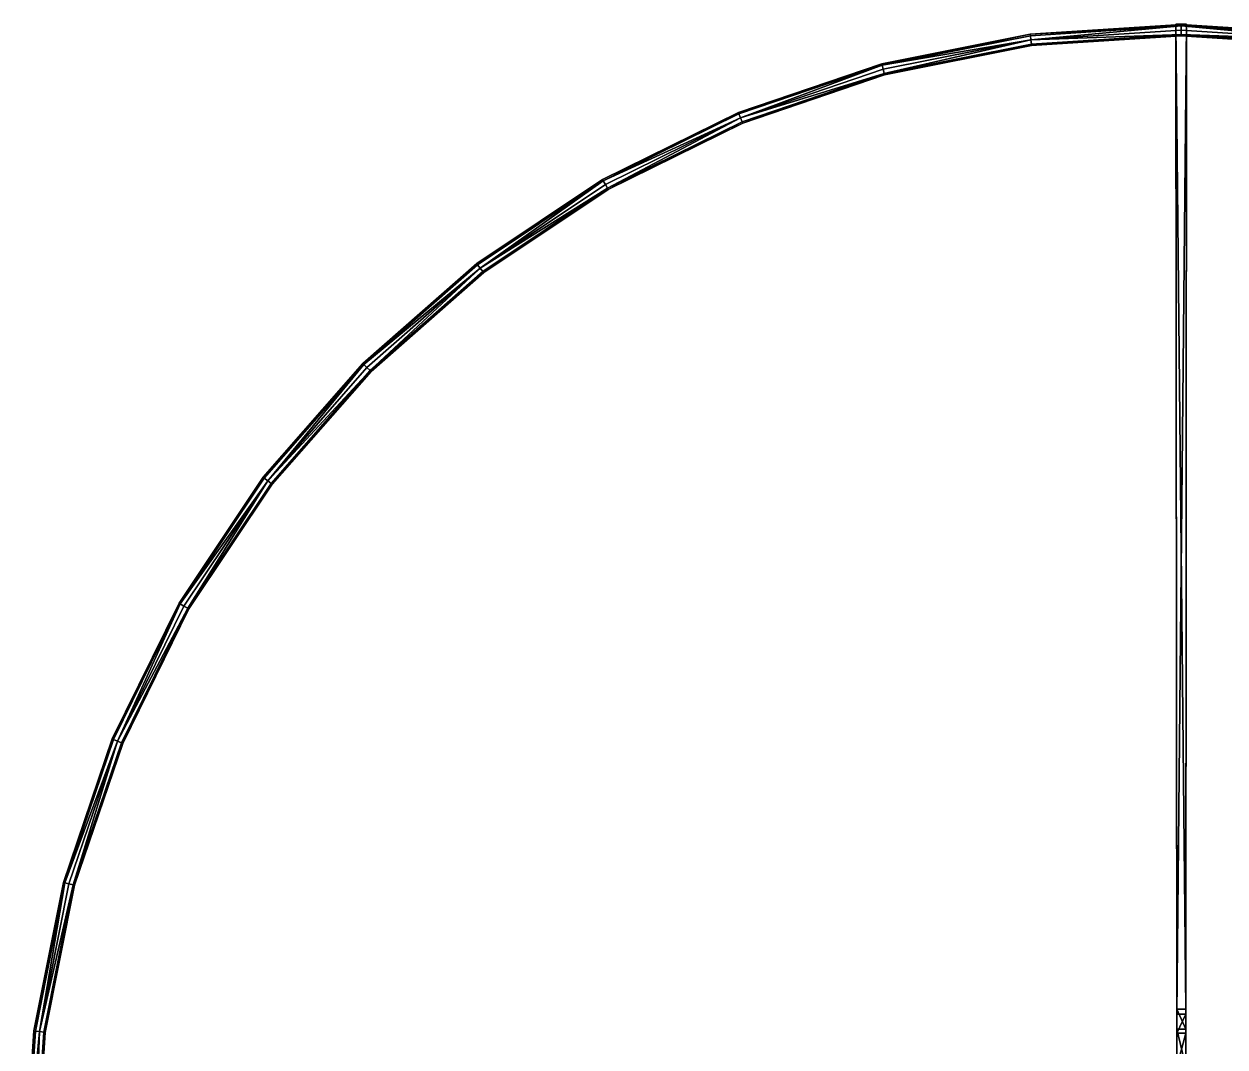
# Model space of a CAD drawing. Extents: x -21.1 to 21.1, y -21.1 to 21.1.
# Drawn here: x -21.12 to 0.8, y 2.45 to 21.12 of the extents above; entities that cross this region are included whole.
import ezdxf

# ---------------------------------------------------------------- set-up
doc = ezdxf.new("R2010")
doc.units = 0
doc.layers.add('LAMP', color=191, linetype='CONTINUOUS')
doc.layers.add('SHADE', color=31, linetype='CONTINUOUS')

msp = doc.modelspace()

# ---------------------------------------------------------------- meshes
at = {"layer": 'LAMP', "color": 191}
mesh = msp.add_polyface(dxfattribs=at)
corners = [(-1.19541, 1.794805, -63.664738), (-1.19541, 1.794805, -62.854538), (-0.823181, 1.993765, -62.854538), (-0.823181, 1.993765, -63.664738), (-0.419291, 2.116284, -62.854538), (-0.419291, 2.116283, -63.664738), (-0.289676, 1.464667, -62.854538), (0.000742, 2.157653, -62.854538), (0.000742, 2.157653, -63.664738), (0.000742, 1.493271, -62.854538), (-0.989842, 1.985808, -65.4048), (-0.34497, 2.141505, -64.93515), (-0.34497, 2.141505, -65.874451), (0.377147, 2.187438, -65.4048), (0.346456, 2.009455, -66.280861), (-0.375662, 1.77056, -66.68782), (-1.143991, 1.741996, -66.164711), (0.346456, 2.009456, -64.52874), (-0.375662, 1.770561, -64.121788), (-1.143991, 1.741996, -64.644882), (0.083668, 2.092938, -63.323181), (-0.082186, 2.777476, -63.323181), (0.083668, 2.777476, -63.323181), (-0.082186, 2.092938, -63.323181), (-0.082186, 3.14327, -63.207119), (0.083668, 3.14327, -63.207119), (-0.096852, 21.12027, -56.756512), (0.098331, 21.12027, -56.756512), (-0.096852, 21.120268, -56.485172), (0.098331, 21.120268, -56.485172), (-0.082186, 3.05567, -63.051018), (0.083668, 3.05567, -63.051018), (-0.082186, 2.708043, -63.157326), (0.083668, 2.708043, -63.157326), (-0.082186, 2.092939, -63.157326), (0.083668, 2.092939, -63.157326)]
mesh.append_faces([[corners[k] for k in face] for face in [(10, 11, 12), (11, 13, 12), (14, 15, 12), (15, 16, 12), (12, 16, 10), (17, 11, 18), (11, 10, 19), (11, 19, 18)]])
mesh.append_faces([[corners[k] for k in face] for face in [(0, 2, 3), (3, 4, 5), (2, 6, 4), (5, 7, 8), (4, 9, 7), (20, 21, 22), (22, 24, 25), (25, 26, 27), (27, 28, 29), (29, 30, 31), (31, 32, 33), (33, 34, 35), (35, 23, 20), (20, 33, 35), (26, 30, 28)]], dxfattribs={"vtx0": -1})
mesh.append_faces([[corners[k] for k in face] for face in [(24, 30, 26), (21, 30, 24), (23, 32, 21)]], dxfattribs={"vtx0": -1, "vtx1": -1})
mesh.append_faces([[corners[k] for k in face] for face in [(22, 31, 33), (21, 32, 30)]], dxfattribs={"vtx0": -1, "vtx2": -1})
mesh.append_faces([[corners[k] for k in face] for face in [(25, 27, 31), (22, 25, 31), (20, 22, 33)]], dxfattribs={"vtx1": -1, "vtx2": -1})
mesh.append_faces([[corners[k] for k in face] for face in [(0, 1, 2), (3, 2, 4), (5, 4, 7), (20, 23, 21), (22, 21, 24), (25, 24, 26), (27, 26, 28), (29, 28, 30), (31, 30, 32), (33, 32, 34), (35, 34, 23), (27, 29, 31), (23, 34, 32)]], dxfattribs={"vtx2": -1})
at = {"layer": 'SHADE', "color": 31}
mesh = msp.add_polyface(dxfattribs=at)
corners = [(0.000737, 21.087852, -80.064957), (-2.752826, 20.906595, -80.064957), (-2.756221, 20.932377, -80.019058), (-5.459479, 20.369003, -80.064957), (-5.466209, 20.394123, -79.903458), (-2.756221, 20.932377, -79.903458), (0.000737, 21.113855, -79.903458), (-5.466207, 20.394121, -55.199318), (-2.75622, 20.932377, -55.083721), (-2.75622, 20.932377, -55.199322), (-5.459476, 20.369003, -55.037819), (-2.752825, 20.906595, -55.037819), (0.000737, 21.087852, -55.037819), (0.000737, 21.113855, -55.199322), (-2.756221, 20.932377, -79.679054), (-5.466209, 20.394123, -76.507736), (-2.75622, 20.932377, -76.507736), (0.000737, 21.113855, -76.507736), (-5.412364, 20.193169, -79.903458), (-2.729067, 20.726122, -80.019058), (-2.729067, 20.726124, -79.903458), (-5.419095, 20.218288, -80.064957), (-2.732461, 20.751904, -80.064957), (-5.419093, 20.218288, -55.037819), (-2.729066, 20.726122, -55.083721), (-2.73246, 20.751905, -55.037819), (-5.412363, 20.193169, -55.199318), (-2.729066, 20.726122, -55.199318), (-5.412364, 20.193171, -76.507736), (-2.729066, 20.726124, -79.679054), (-2.729066, 20.726124, -76.507736), (-2.742644, 20.829248, -80.080254), (-2.742643, 20.82925, -55.022518), (-5.466208, 20.394121, -58.595036), (-2.75622, 20.932377, -55.423721), (-2.75622, 20.932377, -58.595039), (0.000737, 21.113855, -58.595036), (-2.729066, 20.726122, -55.423721), (-5.412363, 20.193169, -58.595036), (-2.729066, 20.726122, -58.595036), (-2.75622, 20.932377, -67.551392), (-2.729066, 20.726122, -67.551384)]
mesh.append_faces([[corners[k] for k in face] for face in [(3, 2, 1), (6, 2, 5), (7, 8, 9), (12, 8, 11), (4, 14, 5), (17, 14, 16), (18, 19, 20), (23, 24, 25), (28, 29, 30), (0, 31, 1), (21, 31, 22), (10, 32, 11), (33, 34, 35), (13, 34, 9), (26, 37, 27), (36, 40, 35), (15, 40, 16), (38, 41, 39)]], dxfattribs={"vtx0": -1})
mesh.append_faces([[corners[k] for k in face] for face in [(0, 1, 2), (4, 5, 2), (10, 11, 8), (13, 9, 8), (15, 16, 14), (6, 5, 14), (21, 22, 19), (26, 27, 24), (18, 20, 29), (3, 1, 31), (12, 11, 32), (23, 25, 32), (7, 9, 34), (36, 35, 34), (38, 39, 37), (17, 16, 40), (33, 35, 40), (28, 30, 41)]], dxfattribs={"vtx2": -1})
mesh = msp.add_polyface(dxfattribs=at)
corners = [(0.000737, 21.087852, -80.064957), (-2.756221, 20.932377, -80.019058), (0.000738, 21.113855, -80.019058), (0.000737, 21.113855, -79.903458), (0.000737, 21.087852, -55.037819), (0.000738, 21.113855, -55.083721), (-2.75622, 20.932377, -55.083721), (0.000737, 21.113855, -55.199322), (0.000737, 21.113855, -76.507736), (0.000738, 21.113855, -79.679054), (-2.756221, 20.932377, -79.679054), (0.000738, 20.905813, -79.903458), (-2.729067, 20.726124, -79.903458), (-2.729067, 20.726122, -80.019058), (0.000738, 20.905813, -80.019058), (0.000737, 20.93182, -80.064957), (-2.732461, 20.751904, -80.064957), (0.000738, 20.905813, -55.199322), (0.000738, 20.905813, -55.083721), (-2.729066, 20.726122, -55.083721), (-2.729066, 20.726122, -55.199318), (0.000738, 20.93182, -55.037819), (-2.73246, 20.751905, -55.037819), (0.000738, 20.905813, -79.679054), (-2.729066, 20.726124, -79.679054), (0.000738, 20.905813, -76.507736), (-2.729066, 20.726124, -76.507736), (0.000738, 21.009834, -80.080254), (-2.742644, 20.829248, -80.080254), (-2.742643, 20.82925, -55.022518), (0.000738, 21.009834, -55.022518), (0.000738, 21.113855, -55.423721), (-2.75622, 20.932377, -55.423721), (0.000737, 21.113855, -58.595036), (0.000738, 20.905813, -58.595036), (0.000738, 20.905813, -55.423721), (-2.729066, 20.726122, -55.423721), (-2.729066, 20.726122, -58.595036), (0.000738, 21.113855, -67.551392), (-2.75622, 20.932377, -67.551392), (0.000738, 20.905813, -67.551384), (-2.729066, 20.726122, -67.551384)]
mesh.append_faces([[corners[k] for k in face] for face in [(0, 1, 2), (7, 6, 5), (3, 10, 9), (11, 13, 14), (15, 13, 16), (17, 19, 20), (21, 19, 18), (11, 24, 12), (25, 24, 23), (15, 28, 27), (4, 29, 30), (21, 29, 22), (33, 32, 31), (34, 36, 37), (17, 36, 35), (8, 39, 38), (25, 41, 26), (34, 41, 40)]], dxfattribs={"vtx0": -1})
mesh.append_faces([[corners[k] for k in face] for face in [(3, 2, 1), (4, 5, 6), (8, 9, 10), (11, 12, 13), (15, 14, 13), (17, 18, 19), (21, 22, 19), (11, 23, 24), (25, 26, 24), (0, 27, 28), (15, 16, 28), (21, 30, 29), (7, 31, 32), (34, 35, 36), (17, 20, 36), (33, 38, 39), (25, 40, 41), (34, 37, 41)]], dxfattribs={"vtx2": -1})
mesh = msp.add_polyface(dxfattribs=at)
corners = [(0.000737, 21.087852, -80.064957), (0.000738, 21.113855, -80.019058), (2.757696, 20.932377, -80.019058), (0.000737, 21.113855, -79.903458), (0.000737, 21.113855, -55.199322), (0.000738, 21.113855, -55.083721), (2.757694, 20.932377, -55.083721), (0.000737, 21.087852, -55.037819), (0.000738, 21.113855, -79.679054), (2.757695, 20.932375, -79.679054), (0.000737, 21.113855, -76.507736), (0.000738, 20.905813, -79.903458), (0.000738, 20.905813, -80.019058), (2.730542, 20.726122, -80.019058), (2.730542, 20.726122, -79.903458), (0.000737, 20.93182, -80.064957), (2.733936, 20.751904, -80.064957), (0.000738, 20.93182, -55.037819), (0.000738, 20.905813, -55.083721), (2.730541, 20.726122, -55.083721), (2.733935, 20.751904, -55.037819), (0.000738, 20.905813, -55.199322), (2.730541, 20.726122, -55.199318), (0.000738, 20.905813, -55.423721), (2.730541, 20.726122, -55.423721), (0.000738, 20.905813, -58.595036), (2.730541, 20.726122, -58.595036), (2.744119, 20.829248, -80.080254), (0.000738, 21.009834, -80.080254), (0.000738, 21.009834, -55.022518), (2.744118, 20.82925, -55.022518), (0.000737, 21.113855, -58.595036), (0.000738, 21.113855, -55.423721), (2.757694, 20.932377, -55.423721), (0.000738, 20.905813, -76.507736), (0.000738, 20.905813, -79.679054), (2.730542, 20.726122, -79.679054), (2.730542, 20.726122, -76.507736), (0.000738, 21.113855, -67.551392), (2.757695, 20.932379, -67.551384), (0.000738, 20.905813, -67.551384), (2.730541, 20.726122, -67.551384)]
mesh.append_faces([[corners[k] for k in face] for face in [(3, 2, 1), (7, 6, 5), (10, 9, 8), (11, 13, 14), (15, 13, 12), (17, 19, 20), (21, 19, 18), (21, 24, 22), (25, 24, 23), (0, 27, 28), (15, 27, 16), (17, 30, 29), (4, 33, 32), (34, 36, 37), (11, 36, 35), (31, 39, 38), (25, 41, 26), (34, 41, 40)]], dxfattribs={"vtx0": -1})
mesh.append_faces([[corners[k] for k in face] for face in [(0, 1, 2), (4, 5, 6), (3, 8, 9), (11, 12, 13), (15, 16, 13), (17, 18, 19), (21, 22, 19), (21, 23, 24), (25, 26, 24), (15, 28, 27), (7, 29, 30), (17, 20, 30), (31, 32, 33), (34, 35, 36), (11, 14, 36), (10, 38, 39), (25, 40, 41), (34, 37, 41)]], dxfattribs={"vtx2": -1})
mesh = msp.add_polyface(dxfattribs=at)
corners = [(0.000737, 21.087852, -80.064957), (2.757696, 20.932377, -80.019058), (2.754301, 20.906593, -80.064957), (0.000737, 21.113855, -79.903458), (2.757696, 20.932375, -79.903458), (5.467684, 20.394119, -79.903458), (5.460954, 20.369001, -80.064957), (5.467682, 20.394121, -55.199318), (2.757694, 20.932377, -55.199322), (2.757694, 20.932377, -55.083721), (0.000737, 21.113855, -55.199322), (0.000737, 21.087852, -55.037819), (2.7543, 20.906593, -55.037819), (5.460951, 20.369001, -55.037819), (2.757695, 20.932375, -79.679054), (0.000737, 21.113855, -76.507736), (2.757695, 20.932375, -76.507736), (5.467684, 20.394119, -76.507736), (5.42057, 20.218287, -80.064957), (2.730542, 20.726122, -80.019058), (2.733936, 20.751904, -80.064957), (5.413839, 20.193167, -79.903458), (2.730542, 20.726122, -79.903458), (5.420568, 20.218287, -55.037819), (2.733935, 20.751904, -55.037819), (2.730541, 20.726122, -55.083721), (5.413838, 20.193167, -55.199318), (2.730541, 20.726122, -55.199318), (2.730541, 20.726122, -55.423721), (5.413838, 20.193167, -58.595036), (2.730541, 20.726122, -58.595036), (2.744119, 20.829248, -80.080254), (2.744118, 20.82925, -55.022518), (0.000737, 21.113855, -58.595036), (2.757694, 20.932377, -55.423721), (2.757694, 20.932379, -58.595036), (5.467682, 20.394119, -58.595036), (2.730542, 20.726122, -79.679054), (5.413839, 20.193167, -76.507736), (2.730542, 20.726122, -76.507736), (2.757695, 20.932379, -67.551384), (2.730541, 20.726122, -67.551384)]
mesh.append_faces([[corners[k] for k in face] for face in [(0, 1, 2), (5, 1, 4), (10, 9, 8), (13, 9, 12), (3, 14, 4), (17, 14, 16), (18, 19, 20), (26, 25, 27), (29, 28, 30), (6, 31, 2), (11, 32, 12), (23, 32, 24), (33, 34, 35), (7, 34, 8), (21, 37, 22), (36, 40, 35), (15, 40, 16), (38, 41, 39)]], dxfattribs={"vtx0": -1})
mesh.append_faces([[corners[k] for k in face] for face in [(3, 4, 1), (6, 2, 1), (7, 8, 9), (11, 12, 9), (5, 4, 14), (15, 16, 14), (21, 22, 19), (23, 24, 25), (26, 27, 28), (0, 2, 31), (18, 20, 31), (13, 12, 32), (10, 8, 34), (36, 35, 34), (38, 39, 37), (17, 16, 40), (33, 35, 40), (29, 30, 41)]], dxfattribs={"vtx2": -1})
mesh = msp.add_polyface(dxfattribs=at)
corners = [(-5.459479, 20.369003, -80.064957), (-5.466209, 20.394121, -80.019058), (-2.756221, 20.932377, -80.019058), (-5.466209, 20.394123, -79.903458), (-5.466207, 20.394121, -55.199318), (-5.466207, 20.394121, -55.083717), (-2.75622, 20.932377, -55.083721), (-5.459476, 20.369003, -55.037819), (-5.466209, 20.394121, -79.679054), (-2.756221, 20.932377, -79.679054), (-5.466209, 20.394123, -76.507736), (-5.412364, 20.193169, -79.903458), (-5.412364, 20.193169, -80.019058), (-2.729067, 20.726122, -80.019058), (-5.419095, 20.218288, -80.064957), (-8.002646, 19.313074, -80.019058), (-5.419093, 20.218288, -55.037819), (-5.412363, 20.193169, -55.083717), (-2.729066, 20.726122, -55.083721), (-5.412363, 20.193169, -55.199318), (-8.002645, 19.313074, -55.083717), (-5.412364, 20.193171, -76.507736), (-5.412364, 20.193171, -79.679054), (-2.729066, 20.726124, -79.679054), (-5.412363, 20.193169, -58.595036), (-5.412363, 20.193169, -55.423717), (-8.002645, 19.313072, -55.423717), (-2.742644, 20.829248, -80.080254), (-5.439287, 20.293644, -80.080254), (-8.042452, 19.409172, -80.080254), (-5.439285, 20.293644, -55.022518), (-2.742643, 20.82925, -55.022518), (-8.04245, 19.409172, -55.022518), (-5.466208, 20.394121, -58.595036), (-5.466207, 20.394121, -55.423721), (-2.75622, 20.932377, -55.423721), (-2.729066, 20.726122, -55.423721), (-8.002645, 19.313074, -79.679054), (-5.466208, 20.394121, -67.551392), (-2.75622, 20.932377, -67.551392), (-5.412363, 20.193169, -67.551384), (-2.729066, 20.726122, -67.551384), (-8.002645, 19.313074, -67.551384)]
mesh.append_faces([[corners[k] for k in face] for face in [(3, 2, 1), (7, 6, 5), (10, 9, 8), (14, 13, 12), (11, 15, 12), (19, 18, 17), (16, 20, 17), (11, 23, 22), (19, 26, 25), (0, 27, 28), (14, 29, 28), (16, 31, 30), (4, 35, 34), (24, 36, 25), (21, 37, 22), (33, 39, 38), (21, 41, 40), (24, 42, 40)]], dxfattribs={"vtx0": -1})
mesh.append_faces([[corners[k] for k in face] for face in [(0, 1, 2), (4, 5, 6), (3, 8, 9), (11, 12, 13), (14, 12, 15), (16, 17, 18), (19, 17, 20), (21, 22, 23), (24, 25, 26), (14, 28, 27), (7, 30, 31), (16, 30, 32), (33, 34, 35), (19, 25, 36), (11, 22, 37), (10, 38, 39), (24, 40, 41), (21, 40, 42)]], dxfattribs={"vtx2": -1})
mesh = msp.add_polyface(dxfattribs=at)
corners = [(-5.459479, 20.369003, -80.064957), (-8.072307, 19.481249, -80.064957), (-8.082257, 19.505272, -80.019058), (-5.466209, 20.394121, -80.019058), (-5.466209, 20.394123, -79.903458), (-8.082257, 19.505272, -79.903458), (-5.459476, 20.369003, -55.037819), (-5.466207, 20.394121, -55.083717), (-8.082255, 19.505272, -55.083717), (-8.072304, 19.481247, -55.037819), (-5.466207, 20.394121, -55.199318), (-8.082254, 19.505272, -55.199318), (-5.466207, 20.394121, -55.423721), (-8.082254, 19.505272, -55.423717), (-5.466208, 20.394121, -58.595036), (-8.082255, 19.505272, -58.595036), (-5.412364, 20.193169, -79.903458), (-8.002646, 19.313074, -79.903458), (-8.002646, 19.313074, -80.019058), (-5.419095, 20.218288, -80.064957), (-8.012598, 19.337097, -80.064957), (-5.412363, 20.193169, -55.199318), (-8.002645, 19.313074, -55.083717), (-8.002645, 19.313072, -55.199318), (-5.419093, 20.218288, -55.037819), (-8.012595, 19.337099, -55.037819), (-5.412363, 20.193169, -58.595036), (-8.002645, 19.313072, -55.423717), (-8.002645, 19.313072, -58.595036), (-5.439287, 20.293644, -80.080254), (-8.042452, 19.409172, -80.080254), (-8.04245, 19.409172, -55.022518), (-5.439285, 20.293644, -55.022518), (-5.466209, 20.394123, -76.507736), (-5.466209, 20.394121, -79.679054), (-8.082257, 19.505272, -79.679054), (-8.082257, 19.505272, -76.507736), (-8.002645, 19.313074, -79.679054), (-5.412364, 20.193171, -76.507736), (-8.002645, 19.313074, -76.507736), (-5.466208, 20.394121, -67.551392), (-8.082255, 19.505272, -67.551392), (-8.002645, 19.313074, -67.551384)]
mesh.append_faces([[corners[k] for k in face] for face in [(0, 2, 3), (4, 2, 5), (6, 8, 9), (10, 8, 7), (10, 13, 11), (14, 13, 12), (19, 18, 20), (21, 22, 23), (26, 27, 28), (0, 30, 1), (6, 31, 32), (24, 31, 25), (33, 35, 36), (4, 35, 34), (16, 37, 17), (14, 41, 15), (33, 41, 40), (38, 42, 39)]], dxfattribs={"vtx0": -1})
mesh.append_faces([[corners[k] for k in face] for face in [(0, 1, 2), (4, 3, 2), (6, 7, 8), (10, 11, 8), (10, 12, 13), (14, 15, 13), (16, 17, 18), (24, 25, 22), (21, 23, 27), (0, 29, 30), (19, 20, 30), (6, 9, 31), (33, 34, 35), (4, 5, 35), (38, 39, 37), (14, 40, 41), (33, 36, 41), (26, 28, 42)]], dxfattribs={"vtx2": -1})
mesh = msp.add_polyface(dxfattribs=at)
corners = [(-10.547593, 18.261438, -80.064957), (-10.560596, 18.283958, -80.019058), (-8.082257, 19.505272, -80.019058), (-10.560596, 18.28396, -79.903458), (-12.857454, 16.748312, -80.019058), (-10.560594, 18.283958, -55.199318), (-10.560594, 18.283958, -55.083717), (-8.082255, 19.505272, -55.083717), (-10.54759, 18.261436, -55.037819), (-12.85745, 16.748312, -55.083717), (-10.560594, 18.283958, -58.595036), (-10.560594, 18.283958, -55.423717), (-8.082254, 19.505272, -55.423717), (-12.85745, 16.748312, -55.423717), (-10.456574, 18.10379, -79.903458), (-12.730811, 16.583267, -80.019058), (-10.456575, 18.103788, -80.019058), (-10.469578, 18.12631, -80.064957), (-10.456573, 18.103788, -55.199318), (-10.456573, 18.103788, -55.083717), (-12.730807, 16.583267, -55.083717), (-10.469576, 18.12631, -55.037819), (-10.456573, 18.10379, -58.595036), (-10.456573, 18.103788, -55.423717), (-12.730807, 16.583267, -55.423717), (-8.042452, 19.409172, -80.080254), (-10.508585, 18.193874, -80.080254), (-12.794132, 16.665789, -80.080254), (-10.508583, 18.193874, -55.022518), (-8.04245, 19.409172, -55.022518), (-12.794128, 16.665791, -55.022518), (-10.560596, 18.283958, -79.679054), (-8.082257, 19.505272, -79.679054), (-10.560596, 18.28396, -76.507736), (-12.857454, 16.748312, -79.679054), (-10.456574, 18.10379, -79.679054), (-12.730809, 16.583267, -79.679054), (-10.456574, 18.103788, -76.507736), (-10.560595, 18.283958, -67.551392), (-8.082255, 19.505272, -67.551392), (-12.857451, 16.748312, -67.551392), (-10.456573, 18.103788, -67.551384), (-12.730808, 16.583267, -67.551384)]
mesh.append_faces([[corners[k] for k in face] for face in [(3, 2, 1), (0, 4, 1), (8, 7, 6), (5, 9, 6), (5, 12, 11), (10, 13, 11), (14, 15, 16), (21, 20, 19), (18, 24, 23), (0, 25, 26), (17, 27, 26), (8, 30, 28), (33, 32, 31), (3, 34, 31), (37, 36, 35), (10, 39, 38), (33, 40, 38), (22, 42, 41)]], dxfattribs={"vtx0": -1})
mesh.append_faces([[corners[k] for k in face] for face in [(0, 1, 2), (3, 1, 4), (5, 6, 7), (8, 6, 9), (10, 11, 12), (5, 11, 13), (17, 16, 15), (18, 19, 20), (22, 23, 24), (0, 26, 27), (8, 28, 29), (21, 28, 30), (3, 31, 32), (33, 31, 34), (14, 35, 36), (33, 38, 39), (10, 38, 40), (37, 41, 42)]], dxfattribs={"vtx2": -1})
mesh = msp.add_polyface(dxfattribs=at)
corners = [(-10.547593, 18.261438, -80.064957), (-8.082257, 19.505272, -80.019058), (-8.072307, 19.481249, -80.064957), (-10.560596, 18.28396, -79.903458), (-8.082257, 19.505272, -79.903458), (-10.560594, 18.283958, -55.199318), (-8.082255, 19.505272, -55.083717), (-8.082254, 19.505272, -55.199318), (-10.54759, 18.261436, -55.037819), (-8.072304, 19.481247, -55.037819), (-10.560594, 18.283958, -58.595036), (-8.082254, 19.505272, -55.423717), (-8.082255, 19.505272, -58.595036), (-10.456574, 18.10379, -79.903458), (-10.456575, 18.103788, -80.019058), (-8.002646, 19.313074, -80.019058), (-8.002646, 19.313074, -79.903458), (-10.469578, 18.12631, -80.064957), (-8.012598, 19.337097, -80.064957), (-10.469576, 18.12631, -55.037819), (-10.456573, 18.103788, -55.083717), (-8.002645, 19.313074, -55.083717), (-8.012595, 19.337099, -55.037819), (-10.456573, 18.103788, -55.199318), (-8.002645, 19.313072, -55.199318), (-10.456573, 18.103788, -55.423717), (-8.002645, 19.313072, -55.423717), (-10.456573, 18.10379, -58.595036), (-8.002645, 19.313072, -58.595036), (-8.042452, 19.409172, -80.080254), (-10.508585, 18.193874, -80.080254), (-8.04245, 19.409172, -55.022518), (-10.508583, 18.193874, -55.022518), (-8.082257, 19.505272, -79.679054), (-10.560596, 18.28396, -76.507736), (-8.082257, 19.505272, -76.507736), (-10.456574, 18.103788, -76.507736), (-10.456574, 18.10379, -79.679054), (-8.002645, 19.313074, -79.679054), (-8.002645, 19.313074, -76.507736), (-8.082255, 19.505272, -67.551392), (-10.456573, 18.103788, -67.551384), (-8.002645, 19.313074, -67.551384)]
mesh.append_faces([[corners[k] for k in face] for face in [(0, 1, 2), (5, 6, 7), (10, 11, 12), (13, 15, 16), (17, 15, 14), (19, 21, 22), (23, 21, 20), (23, 26, 24), (27, 26, 25), (17, 29, 18), (8, 31, 9), (19, 31, 32), (3, 33, 4), (36, 38, 39), (13, 38, 37), (34, 40, 35), (27, 42, 28), (36, 42, 41)]], dxfattribs={"vtx0": -1})
mesh.append_faces([[corners[k] for k in face] for face in [(3, 4, 1), (8, 9, 6), (5, 7, 11), (13, 14, 15), (17, 18, 15), (19, 20, 21), (23, 24, 21), (23, 25, 26), (27, 28, 26), (0, 2, 29), (17, 30, 29), (19, 22, 31), (34, 35, 33), (36, 37, 38), (13, 16, 38), (10, 12, 40), (27, 41, 42), (36, 39, 42)]], dxfattribs={"vtx2": -1})
mesh = msp.add_polyface(dxfattribs=at)
corners = [(-10.547593, 18.261438, -80.064957), (-12.841623, 16.727682, -80.064957), (-12.857454, 16.748312, -80.019058), (-10.560596, 18.28396, -79.903458), (-12.857454, 16.748312, -79.903458), (-10.54759, 18.261436, -55.037819), (-12.85745, 16.748312, -55.083717), (-12.84162, 16.727682, -55.037819), (-10.560594, 18.283958, -55.199318), (-12.85745, 16.748312, -55.199318), (-12.85745, 16.748312, -55.423717), (-10.560594, 18.283958, -58.595036), (-12.85745, 16.748312, -58.595036), (-10.456574, 18.10379, -79.903458), (-12.730811, 16.583267, -79.903458), (-12.730811, 16.583267, -80.019058), (-14.788137, 14.780065, -79.903458), (-14.806524, 14.798455, -80.064957), (-12.746642, 16.603897, -80.064957), (-10.469578, 18.12631, -80.064957), (-10.456573, 18.103788, -55.199318), (-12.730807, 16.583267, -55.083717), (-12.730807, 16.583267, -55.199318), (-10.469576, 18.12631, -55.037819), (-12.746638, 16.603897, -55.037819), (-14.806522, 14.798455, -55.037819), (-14.788134, 14.780065, -55.199318), (-12.730807, 16.583267, -55.423717), (-14.788134, 14.780065, -58.595036), (-12.730808, 16.583267, -58.595036), (-10.456573, 18.10379, -58.595036), (-12.794132, 16.665789, -80.080254), (-12.794128, 16.665791, -55.022518), (-10.560596, 18.28396, -76.507736), (-12.857454, 16.748312, -79.679054), (-12.857454, 16.748312, -76.507736), (-14.788137, 14.780065, -76.507736), (-12.730809, 16.583267, -79.679054), (-12.730809, 16.583267, -76.507736), (-10.456574, 18.103788, -76.507736), (-12.857451, 16.748312, -67.551392), (-12.730808, 16.583267, -67.551384)]
mesh.append_faces([[corners[k] for k in face] for face in [(3, 2, 4), (5, 6, 7), (8, 10, 9), (16, 15, 14), (19, 15, 18), (20, 21, 22), (25, 21, 24), (26, 27, 22), (30, 27, 29), (0, 31, 1), (17, 31, 18), (23, 32, 24), (33, 34, 35), (36, 37, 38), (13, 37, 14), (11, 40, 12), (39, 41, 38), (28, 41, 29)]], dxfattribs={"vtx0": -1})
mesh.append_faces([[corners[k] for k in face] for face in [(0, 1, 2), (8, 9, 6), (11, 12, 10), (13, 14, 15), (17, 18, 15), (23, 24, 21), (26, 22, 21), (28, 29, 27), (20, 22, 27), (19, 18, 31), (5, 7, 32), (25, 24, 32), (3, 4, 34), (16, 14, 37), (39, 38, 37), (33, 35, 40), (30, 29, 41), (36, 38, 41)]], dxfattribs={"vtx2": -1})
mesh = msp.add_polyface(dxfattribs=at)
corners = [(-14.916857, 14.908786, -80.064957), (-14.935246, 14.927175, -80.019058), (-12.857454, 16.748312, -80.019058), (-12.841623, 16.727682, -80.064957), (-14.935246, 14.927175, -79.903458), (-12.857454, 16.748312, -79.903458), (-14.935241, 14.927175, -55.199318), (-14.935241, 14.927175, -55.083717), (-12.85745, 16.748312, -55.083717), (-12.85745, 16.748312, -55.199318), (-14.916853, 14.908786, -55.037819), (-12.84162, 16.727682, -55.037819), (-14.935241, 14.927175, -58.595036), (-14.935241, 14.927175, -55.423717), (-12.85745, 16.748312, -55.423717), (-12.85745, 16.748312, -58.595036), (-14.788137, 14.780065, -79.903458), (-14.788137, 14.780066, -80.019058), (-12.730811, 16.583267, -80.019058), (-14.806524, 14.798455, -80.064957), (-14.806522, 14.798455, -55.037819), (-14.788135, 14.780065, -55.083717), (-12.730807, 16.583267, -55.083717), (-14.788134, 14.780065, -55.199318), (-14.788134, 14.780066, -55.423717), (-12.730807, 16.583267, -55.423717), (-14.788134, 14.780065, -58.595036), (-12.794132, 16.665789, -80.080254), (-14.861692, 14.85362, -80.080254), (-14.861689, 14.85362, -55.022518), (-12.794128, 16.665791, -55.022518), (-14.935246, 14.927175, -79.679054), (-12.857454, 16.748312, -79.679054), (-14.935245, 14.927175, -76.507736), (-12.857454, 16.748312, -76.507736), (-14.788137, 14.780065, -76.507736), (-14.788137, 14.780066, -79.679054), (-12.730809, 16.583267, -79.679054), (-14.935243, 14.927175, -67.551392), (-12.857451, 16.748312, -67.551392), (-14.788135, 14.780065, -67.551384), (-12.730808, 16.583267, -67.551384)]
mesh.append_faces([[corners[k] for k in face] for face in [(0, 2, 3), (4, 2, 1), (6, 8, 9), (10, 8, 7), (12, 14, 15), (6, 14, 13), (19, 18, 17), (23, 22, 21), (26, 25, 24), (0, 27, 28), (10, 30, 11), (20, 30, 29), (4, 32, 5), (33, 32, 31), (16, 37, 36), (33, 39, 34), (12, 39, 38), (35, 41, 40)]], dxfattribs={"vtx0": -1})
mesh.append_faces([[corners[k] for k in face] for face in [(0, 1, 2), (4, 5, 2), (6, 7, 8), (10, 11, 8), (12, 13, 14), (6, 9, 14), (16, 17, 18), (20, 21, 22), (23, 24, 25), (0, 3, 27), (19, 28, 27), (10, 29, 30), (4, 31, 32), (33, 34, 32), (35, 36, 37), (33, 38, 39), (12, 15, 39), (26, 40, 41)]], dxfattribs={"vtx2": -1})
mesh = msp.add_polyface(dxfattribs=at)
corners = [(-14.916857, 14.908786, -80.064957), (-16.735754, 12.83355, -80.064957), (-16.756386, 12.849381, -80.019058), (-14.935246, 14.927175, -80.019058), (-14.935246, 14.927175, -79.903458), (-16.756386, 12.849381, -79.903458), (-14.916853, 14.908786, -55.037819), (-14.935241, 14.927175, -55.083717), (-16.756382, 12.849381, -55.083717), (-16.735752, 12.83355, -55.037819), (-14.935241, 14.927175, -55.199318), (-16.75638, 12.849381, -55.199318), (-14.935241, 14.927175, -55.423717), (-16.75638, 12.849381, -55.423717), (-14.935241, 14.927175, -58.595036), (-16.75638, 12.849381, -58.595036), (-14.788137, 14.780065, -79.903458), (-16.591341, 12.722738, -80.019058), (-14.788137, 14.780066, -80.019058), (-14.806524, 14.798455, -80.064957), (-14.788134, 14.780065, -55.199318), (-14.788135, 14.780065, -55.083717), (-16.591339, 12.722738, -55.083717), (-14.806522, 14.798455, -55.037819), (-14.788134, 14.780065, -58.595036), (-14.788134, 14.780066, -55.423717), (-16.591337, 12.722738, -55.423717), (-14.861692, 14.85362, -80.080254), (-16.673862, 12.78606, -80.080254), (-16.673861, 12.78606, -55.022518), (-14.861689, 14.85362, -55.022518), (-14.935245, 14.927175, -76.507736), (-14.935246, 14.927175, -79.679054), (-16.756386, 12.849381, -79.679054), (-16.756386, 12.849381, -76.507736), (-14.788137, 14.780066, -79.679054), (-16.591341, 12.722738, -79.679054), (-14.788137, 14.780065, -76.507736), (-14.935243, 14.927175, -67.551392), (-16.756384, 12.849381, -67.551392), (-14.788135, 14.780065, -67.551384), (-16.591339, 12.722738, -67.551384)]
mesh.append_faces([[corners[k] for k in face] for face in [(0, 2, 3), (4, 2, 5), (6, 8, 9), (10, 8, 7), (10, 13, 11), (14, 13, 12), (16, 17, 18), (23, 22, 21), (20, 26, 25), (0, 28, 1), (19, 28, 27), (6, 29, 30), (31, 33, 34), (4, 33, 32), (37, 36, 35), (14, 39, 15), (31, 39, 38), (24, 41, 40)]], dxfattribs={"vtx0": -1})
mesh.append_faces([[corners[k] for k in face] for face in [(0, 1, 2), (4, 3, 2), (6, 7, 8), (10, 11, 8), (10, 12, 13), (14, 15, 13), (19, 18, 17), (20, 21, 22), (24, 25, 26), (0, 27, 28), (6, 9, 29), (23, 30, 29), (31, 32, 33), (4, 5, 33), (16, 35, 36), (14, 38, 39), (31, 34, 39), (37, 40, 41)]], dxfattribs={"vtx2": -1})
mesh = msp.add_polyface(dxfattribs=at)
corners = [(-18.269512, 10.539521, -80.064957), (-16.756386, 12.849381, -80.019058), (-16.735754, 12.83355, -80.064957), (-18.292032, 10.552523, -79.903458), (-16.756386, 12.849381, -79.903458), (-18.29203, 10.552523, -55.199318), (-16.756382, 12.849381, -55.083717), (-16.75638, 12.849381, -55.199318), (-18.269508, 10.539521, -55.037819), (-16.735752, 12.83355, -55.037819), (-18.292028, 10.552523, -58.595036), (-16.75638, 12.849381, -55.423717), (-16.75638, 12.849381, -58.595036), (-14.788137, 14.780065, -79.903458), (-16.591341, 12.722738, -79.903458), (-16.591341, 12.722738, -80.019058), (-18.111866, 10.448502, -79.903458), (-18.134388, 10.461505, -80.064957), (-16.611973, 12.738569, -80.064957), (-14.806524, 14.798455, -80.064957), (-14.788134, 14.780065, -55.199318), (-16.591339, 12.722738, -55.083717), (-16.591339, 12.722738, -55.199318), (-14.806522, 14.798455, -55.037819), (-16.611969, 12.738569, -55.037819), (-18.134384, 10.461505, -55.037819), (-18.111862, 10.448502, -55.199318), (-16.591337, 12.722738, -55.423717), (-18.111862, 10.448502, -58.595036), (-16.591339, 12.722738, -58.595036), (-14.788134, 14.780065, -58.595036), (-16.673862, 12.78606, -80.080254), (-16.673861, 12.78606, -55.022518), (-16.756386, 12.849381, -79.679054), (-18.292032, 10.552523, -76.507736), (-16.756386, 12.849381, -76.507736), (-18.111866, 10.448502, -76.507736), (-16.591341, 12.722738, -79.679054), (-16.591341, 12.722738, -76.507736), (-14.788137, 14.780065, -76.507736), (-16.756384, 12.849381, -67.551392), (-16.591339, 12.722738, -67.551384)]
mesh.append_faces([[corners[k] for k in face] for face in [(0, 1, 2), (5, 6, 7), (10, 11, 12), (16, 15, 14), (19, 15, 18), (20, 21, 22), (25, 21, 24), (26, 27, 22), (30, 27, 29), (17, 31, 18), (8, 32, 9), (23, 32, 24), (3, 33, 4), (36, 37, 38), (13, 37, 14), (34, 40, 35), (39, 41, 38), (28, 41, 29)]], dxfattribs={"vtx0": -1})
mesh.append_faces([[corners[k] for k in face] for face in [(3, 4, 1), (8, 9, 6), (5, 7, 11), (13, 14, 15), (17, 18, 15), (23, 24, 21), (26, 22, 21), (28, 29, 27), (20, 22, 27), (0, 2, 31), (19, 18, 31), (25, 24, 32), (34, 35, 33), (16, 14, 37), (39, 38, 37), (10, 12, 40), (30, 29, 41), (36, 38, 41)]], dxfattribs={"vtx2": -1})
mesh = msp.add_polyface(dxfattribs=at)
corners = [(-18.269512, 10.539521, -80.064957), (-18.292034, 10.552523, -80.019058), (-16.756386, 12.849381, -80.019058), (-18.292032, 10.552523, -79.903458), (-19.513348, 8.074185, -80.019058), (-18.29203, 10.552523, -55.199318), (-18.29203, 10.552523, -55.083717), (-16.756382, 12.849381, -55.083717), (-18.269508, 10.539521, -55.037819), (-19.513344, 8.074185, -55.083717), (-18.292028, 10.552523, -58.595036), (-18.29203, 10.552523, -55.423717), (-16.75638, 12.849381, -55.423717), (-19.513344, 8.074185, -55.423717), (-18.111866, 10.448502, -79.903458), (-18.111866, 10.448502, -80.019058), (-16.591341, 12.722738, -80.019058), (-18.134388, 10.461505, -80.064957), (-18.134384, 10.461505, -55.037819), (-18.111862, 10.448502, -55.083717), (-16.591339, 12.722738, -55.083717), (-18.111862, 10.448502, -55.199318), (-18.111862, 10.448502, -55.423717), (-16.591337, 12.722738, -55.423717), (-18.111862, 10.448502, -58.595036), (-16.673862, 12.78606, -80.080254), (-18.20195, 10.500512, -80.080254), (-19.41725, 8.03438, -80.080254), (-18.201946, 10.500512, -55.022518), (-16.673861, 12.78606, -55.022518), (-19.417246, 8.03438, -55.022518), (-18.292034, 10.552523, -79.679054), (-16.756386, 12.849381, -79.679054), (-18.292032, 10.552523, -76.507736), (-19.513348, 8.074185, -79.679054), (-18.111866, 10.448502, -76.507736), (-18.111866, 10.448502, -79.679054), (-16.591341, 12.722738, -79.679054), (-18.292032, 10.552523, -67.551392), (-16.756384, 12.849381, -67.551392), (-19.513348, 8.074185, -67.551392), (-18.111862, 10.448502, -67.551384), (-16.591339, 12.722738, -67.551384)]
mesh.append_faces([[corners[k] for k in face] for face in [(3, 2, 1), (0, 4, 1), (8, 7, 6), (5, 9, 6), (5, 12, 11), (10, 13, 11), (17, 16, 15), (21, 20, 19), (24, 23, 22), (0, 25, 26), (18, 29, 28), (8, 30, 28), (33, 32, 31), (3, 34, 31), (14, 37, 36), (10, 39, 38), (33, 40, 38), (35, 42, 41)]], dxfattribs={"vtx0": -1})
mesh.append_faces([[corners[k] for k in face] for face in [(0, 1, 2), (3, 1, 4), (5, 6, 7), (8, 6, 9), (10, 11, 12), (5, 11, 13), (14, 15, 16), (18, 19, 20), (21, 22, 23), (17, 26, 25), (0, 26, 27), (8, 28, 29), (3, 31, 32), (33, 31, 34), (35, 36, 37), (33, 38, 39), (10, 38, 40), (24, 41, 42)]], dxfattribs={"vtx2": -1})
mesh = msp.add_polyface(dxfattribs=at)
corners = [(-18.269512, 10.539521, -80.064957), (-19.489325, 8.064234, -80.064957), (-19.513348, 8.074185, -80.019058), (-18.292032, 10.552523, -79.903458), (-19.513348, 8.074185, -79.903458), (-18.269508, 10.539521, -55.037819), (-19.513344, 8.074185, -55.083717), (-19.489321, 8.064234, -55.037819), (-18.29203, 10.552523, -55.199318), (-19.513344, 8.074185, -55.199318), (-19.513344, 8.074185, -55.423717), (-18.292028, 10.552523, -58.595036), (-19.513344, 8.074185, -58.595036), (-18.111866, 10.448502, -79.903458), (-19.32115, 7.994575, -79.903458), (-19.32115, 7.994575, -80.019058), (-18.111866, 10.448502, -80.019058), (-18.134388, 10.461505, -80.064957), (-19.345177, 8.004526, -80.064957), (-18.111862, 10.448502, -55.199318), (-18.111862, 10.448502, -55.083717), (-19.321148, 7.994575, -55.083717), (-19.321148, 7.994575, -55.199318), (-18.134384, 10.461505, -55.037819), (-19.345173, 8.004526, -55.037819), (-18.111862, 10.448502, -58.595036), (-18.111862, 10.448502, -55.423717), (-19.321148, 7.994575, -55.423717), (-19.321148, 7.994575, -58.595036), (-19.41725, 8.03438, -80.080254), (-18.20195, 10.500512, -80.080254), (-19.417246, 8.03438, -55.022518), (-18.201946, 10.500512, -55.022518), (-18.292032, 10.552523, -76.507736), (-19.513348, 8.074185, -79.679054), (-19.513348, 8.074185, -76.507736), (-18.111866, 10.448502, -79.679054), (-19.32115, 7.994575, -79.679054), (-18.111866, 10.448502, -76.507736), (-19.32115, 7.994575, -76.507736), (-19.513348, 8.074185, -67.551392), (-18.111862, 10.448502, -67.551384), (-19.32115, 7.994575, -67.551384)]
mesh.append_faces([[corners[k] for k in face] for face in [(3, 2, 4), (5, 6, 7), (8, 10, 9), (13, 15, 16), (17, 15, 18), (19, 21, 22), (23, 21, 20), (25, 27, 28), (19, 27, 26), (0, 29, 1), (17, 29, 30), (23, 31, 24), (33, 34, 35), (13, 37, 14), (38, 37, 36), (11, 40, 12), (38, 42, 39), (25, 42, 41)]], dxfattribs={"vtx0": -1})
mesh.append_faces([[corners[k] for k in face] for face in [(0, 1, 2), (8, 9, 6), (11, 12, 10), (13, 14, 15), (17, 16, 15), (19, 20, 21), (23, 24, 21), (25, 26, 27), (19, 22, 27), (17, 18, 29), (5, 7, 31), (23, 32, 31), (3, 4, 34), (13, 36, 37), (38, 39, 37), (33, 35, 40), (38, 41, 42), (25, 28, 42)]], dxfattribs={"vtx2": -1})
mesh = msp.add_polyface(dxfattribs=at)
corners = [(-20.377079, 5.451406, -80.064957), (-20.940456, 2.748144, -80.019058), (-20.402199, 5.458137, -80.019058), (-20.402199, 5.458137, -79.903458), (-20.377077, 5.451406, -55.037819), (-20.402197, 5.458137, -55.083717), (-20.940454, 2.748143, -55.083717), (-20.402197, 5.458136, -55.199318), (-20.402197, 5.458137, -55.423717), (-20.940454, 2.748143, -55.423717), (-20.402197, 5.458137, -58.595036), (-20.201248, 5.404293, -79.903458), (-20.201248, 5.404292, -80.019058), (-19.32115, 7.994575, -80.019058), (-20.226368, 5.411023, -80.064957), (-20.734201, 2.72099, -80.019058), (-20.226364, 5.411023, -55.037819), (-20.201244, 5.404292, -55.083717), (-19.321148, 7.994575, -55.083717), (-20.201244, 5.404293, -55.199318), (-20.734201, 2.72099, -55.083717), (-20.201244, 5.404292, -55.423717), (-19.321148, 7.994575, -55.423717), (-20.201244, 5.404293, -58.595036), (-20.734201, 2.72099, -55.423717), (-20.301723, 5.431214, -80.080254), (-19.41725, 8.03438, -80.080254), (-20.83733, 2.734566, -80.080254), (-19.417246, 8.03438, -55.022518), (-20.30172, 5.431214, -55.022518), (-20.837328, 2.734566, -55.022518), (-20.402199, 5.458136, -76.507736), (-20.402199, 5.458137, -79.679054), (-20.940458, 2.748143, -79.679054), (-20.201248, 5.404293, -76.507736), (-20.201248, 5.404292, -79.679054), (-19.32115, 7.994575, -79.679054), (-20.734203, 2.72099, -79.679054), (-20.402197, 5.458137, -67.551392), (-20.940454, 2.748144, -67.551384), (-20.201246, 5.404292, -67.551384), (-19.32115, 7.994575, -67.551384), (-20.734203, 2.72099, -67.551384)]
mesh.append_faces([[corners[k] for k in face] for face in [(0, 1, 2), (7, 6, 5), (10, 9, 8), (14, 13, 12), (11, 15, 12), (19, 18, 17), (16, 20, 17), (23, 22, 21), (19, 24, 21), (14, 27, 25), (16, 28, 29), (4, 30, 29), (3, 33, 32), (11, 36, 35), (34, 37, 35), (31, 39, 38), (34, 41, 40), (23, 42, 40)]], dxfattribs={"vtx0": -1})
mesh.append_faces([[corners[k] for k in face] for face in [(3, 2, 1), (4, 5, 6), (7, 8, 9), (11, 12, 13), (14, 12, 15), (16, 17, 18), (19, 17, 20), (19, 21, 22), (23, 21, 24), (14, 25, 26), (0, 25, 27), (16, 29, 30), (31, 32, 33), (34, 35, 36), (11, 35, 37), (10, 38, 39), (23, 40, 41), (34, 40, 42)]], dxfattribs={"vtx2": -1})
mesh = msp.add_polyface(dxfattribs=at)
corners = [(-20.377079, 5.451406, -80.064957), (-20.402199, 5.458137, -80.019058), (-19.513348, 8.074185, -80.019058), (-19.489325, 8.064234, -80.064957), (-20.402199, 5.458137, -79.903458), (-19.513348, 8.074185, -79.903458), (-20.402197, 5.458136, -55.199318), (-20.402197, 5.458137, -55.083717), (-19.513344, 8.074185, -55.083717), (-19.513344, 8.074185, -55.199318), (-20.377077, 5.451406, -55.037819), (-19.489321, 8.064234, -55.037819), (-20.402197, 5.458137, -58.595036), (-20.402197, 5.458137, -55.423717), (-19.513344, 8.074185, -55.423717), (-19.513344, 8.074185, -58.595036), (-20.201248, 5.404293, -79.903458), (-19.32115, 7.994575, -80.019058), (-19.32115, 7.994575, -79.903458), (-20.226368, 5.411023, -80.064957), (-19.345177, 8.004526, -80.064957), (-20.226364, 5.411023, -55.037819), (-19.321148, 7.994575, -55.083717), (-19.345173, 8.004526, -55.037819), (-20.201244, 5.404293, -55.199318), (-19.321148, 7.994575, -55.199318), (-19.321148, 7.994575, -55.423717), (-20.201244, 5.404293, -58.595036), (-19.321148, 7.994575, -58.595036), (-19.41725, 8.03438, -80.080254), (-20.301723, 5.431214, -80.080254), (-20.30172, 5.431214, -55.022518), (-19.417246, 8.03438, -55.022518), (-20.402199, 5.458137, -79.679054), (-19.513348, 8.074185, -79.679054), (-20.402199, 5.458136, -76.507736), (-19.513348, 8.074185, -76.507736), (-20.201248, 5.404293, -76.507736), (-19.32115, 7.994575, -79.679054), (-19.32115, 7.994575, -76.507736), (-20.402197, 5.458137, -67.551392), (-19.513348, 8.074185, -67.551392), (-19.32115, 7.994575, -67.551384)]
mesh.append_faces([[corners[k] for k in face] for face in [(0, 2, 3), (4, 2, 1), (6, 8, 9), (10, 8, 7), (12, 14, 15), (6, 14, 13), (16, 17, 18), (21, 22, 23), (24, 26, 25), (0, 29, 30), (19, 29, 20), (10, 32, 11), (4, 34, 5), (35, 34, 33), (37, 38, 39), (35, 41, 36), (12, 41, 40), (27, 42, 28)]], dxfattribs={"vtx0": -1})
mesh.append_faces([[corners[k] for k in face] for face in [(0, 1, 2), (4, 5, 2), (6, 7, 8), (10, 11, 8), (12, 13, 14), (6, 9, 14), (19, 20, 17), (24, 25, 22), (27, 28, 26), (0, 3, 29), (10, 31, 32), (21, 23, 32), (4, 33, 34), (35, 36, 34), (16, 18, 38), (35, 40, 41), (12, 15, 41), (37, 39, 42)]], dxfattribs={"vtx2": -1})
mesh = msp.add_polyface(dxfattribs=at)
corners = [(-20.377079, 5.451406, -80.064957), (-20.914675, 2.744749, -80.064957), (-20.940456, 2.748144, -80.019058), (-21.095932, -0.008821, -80.064957), (-21.121939, -0.008821, -79.903458), (-20.940458, 2.748144, -79.903458), (-20.402199, 5.458137, -79.903458), (-21.121935, -0.008822, -55.199318), (-20.940454, 2.748143, -55.083717), (-20.940454, 2.748144, -55.199318), (-21.095928, -0.008822, -55.037819), (-20.914673, 2.744749, -55.037819), (-20.377077, 5.451406, -55.037819), (-20.402197, 5.458136, -55.199318), (-20.940454, 2.748143, -55.423717), (-20.402197, 5.458137, -58.595036), (-20.940454, 2.748144, -58.595036), (-21.121935, -0.008822, -58.595036), (-20.201248, 5.404293, -79.903458), (-20.734201, 2.72099, -79.903458), (-20.734201, 2.72099, -80.019058), (-20.226368, 5.411023, -80.064957), (-20.759983, 2.724384, -80.064957), (-20.201244, 5.404293, -55.199318), (-20.734201, 2.72099, -55.083717), (-20.734201, 2.72099, -55.199318), (-20.226364, 5.411023, -55.037819), (-20.759983, 2.724384, -55.037819), (-20.201244, 5.404293, -58.595036), (-20.734201, 2.72099, -55.423717), (-20.734201, 2.72099, -58.595036), (-20.83733, 2.734566, -80.080254), (-20.837328, 2.734566, -55.022518), (-20.402199, 5.458136, -76.507736), (-20.940458, 2.748143, -79.679054), (-20.940458, 2.748144, -76.507736), (-21.121939, -0.008821, -76.507736), (-20.734203, 2.72099, -79.679054), (-20.201248, 5.404293, -76.507736), (-20.734201, 2.72099, -76.507736), (-20.940454, 2.748144, -67.551384), (-20.734203, 2.72099, -67.551384)]
mesh.append_faces([[corners[k] for k in face] for face in [(3, 2, 1), (6, 2, 5), (7, 8, 9), (12, 8, 11), (13, 14, 9), (17, 14, 16), (21, 20, 22), (23, 24, 25), (28, 29, 30), (0, 31, 1), (10, 32, 11), (26, 32, 27), (33, 34, 35), (4, 34, 5), (18, 37, 19), (36, 40, 35), (15, 40, 16), (38, 41, 39)]], dxfattribs={"vtx0": -1})
mesh.append_faces([[corners[k] for k in face] for face in [(0, 1, 2), (4, 5, 2), (10, 11, 8), (13, 9, 8), (15, 16, 14), (7, 9, 14), (18, 19, 20), (26, 27, 24), (23, 25, 29), (3, 1, 31), (21, 22, 31), (12, 11, 32), (6, 5, 34), (36, 35, 34), (38, 39, 37), (17, 16, 40), (33, 35, 40), (28, 30, 41)]], dxfattribs={"vtx2": -1})
mesh = msp.add_polyface(dxfattribs=at)
corners = [(-21.095932, -0.008821, -80.064957), (-21.121939, -0.008821, -80.019058), (-20.940456, 2.748144, -80.019058), (-21.121939, -0.008821, -79.903458), (-21.121935, -0.008822, -55.199318), (-21.121935, -0.008822, -55.083717), (-20.940454, 2.748143, -55.083717), (-21.095928, -0.008822, -55.037819), (-21.121935, -0.008822, -58.595036), (-21.121935, -0.008822, -55.423717), (-20.940454, 2.748143, -55.423717), (-20.913893, -0.008821, -79.903458), (-20.913893, -0.008821, -80.019058), (-20.734201, 2.72099, -80.019058), (-20.734201, 2.72099, -79.903458), (-20.939899, -0.008821, -80.064957), (-20.759983, 2.724384, -80.064957), (-20.939898, -0.008822, -55.037819), (-20.913895, -0.008822, -55.083717), (-20.734201, 2.72099, -55.083717), (-20.759983, 2.724384, -55.037819), (-20.913895, -0.008822, -55.199318), (-20.734201, 2.72099, -55.199318), (-20.913895, -0.008822, -55.423717), (-20.734201, 2.72099, -55.423717), (-20.913895, -0.008822, -58.595036), (-20.734201, 2.72099, -58.595036), (-20.83733, 2.734566, -80.080254), (-21.017918, -0.008821, -80.080254), (-21.017914, -0.008822, -55.022518), (-20.837328, 2.734566, -55.022518), (-21.121939, -0.008821, -79.679054), (-20.940458, 2.748143, -79.679054), (-21.121939, -0.008821, -76.507736), (-20.913893, -0.008821, -76.507736), (-20.913893, -0.008821, -79.679054), (-20.734203, 2.72099, -79.679054), (-20.734201, 2.72099, -76.507736), (-21.121935, -0.008822, -67.551384), (-20.940454, 2.748144, -67.551384), (-20.913895, -0.008822, -67.551392), (-20.734203, 2.72099, -67.551384)]
mesh.append_faces([[corners[k] for k in face] for face in [(3, 2, 1), (7, 6, 5), (4, 10, 9), (11, 13, 14), (15, 13, 12), (17, 19, 20), (21, 19, 18), (21, 24, 22), (25, 24, 23), (0, 27, 28), (15, 27, 16), (17, 30, 29), (33, 32, 31), (34, 36, 37), (11, 36, 35), (8, 39, 38), (25, 41, 26), (34, 41, 40)]], dxfattribs={"vtx0": -1})
mesh.append_faces([[corners[k] for k in face] for face in [(0, 1, 2), (4, 5, 6), (8, 9, 10), (11, 12, 13), (15, 16, 13), (17, 18, 19), (21, 22, 19), (21, 23, 24), (25, 26, 24), (15, 28, 27), (7, 29, 30), (17, 20, 30), (3, 31, 32), (34, 35, 36), (11, 14, 36), (33, 38, 39), (25, 40, 41), (34, 37, 41)]], dxfattribs={"vtx2": -1})

doc.saveas('drawing.dxf')
